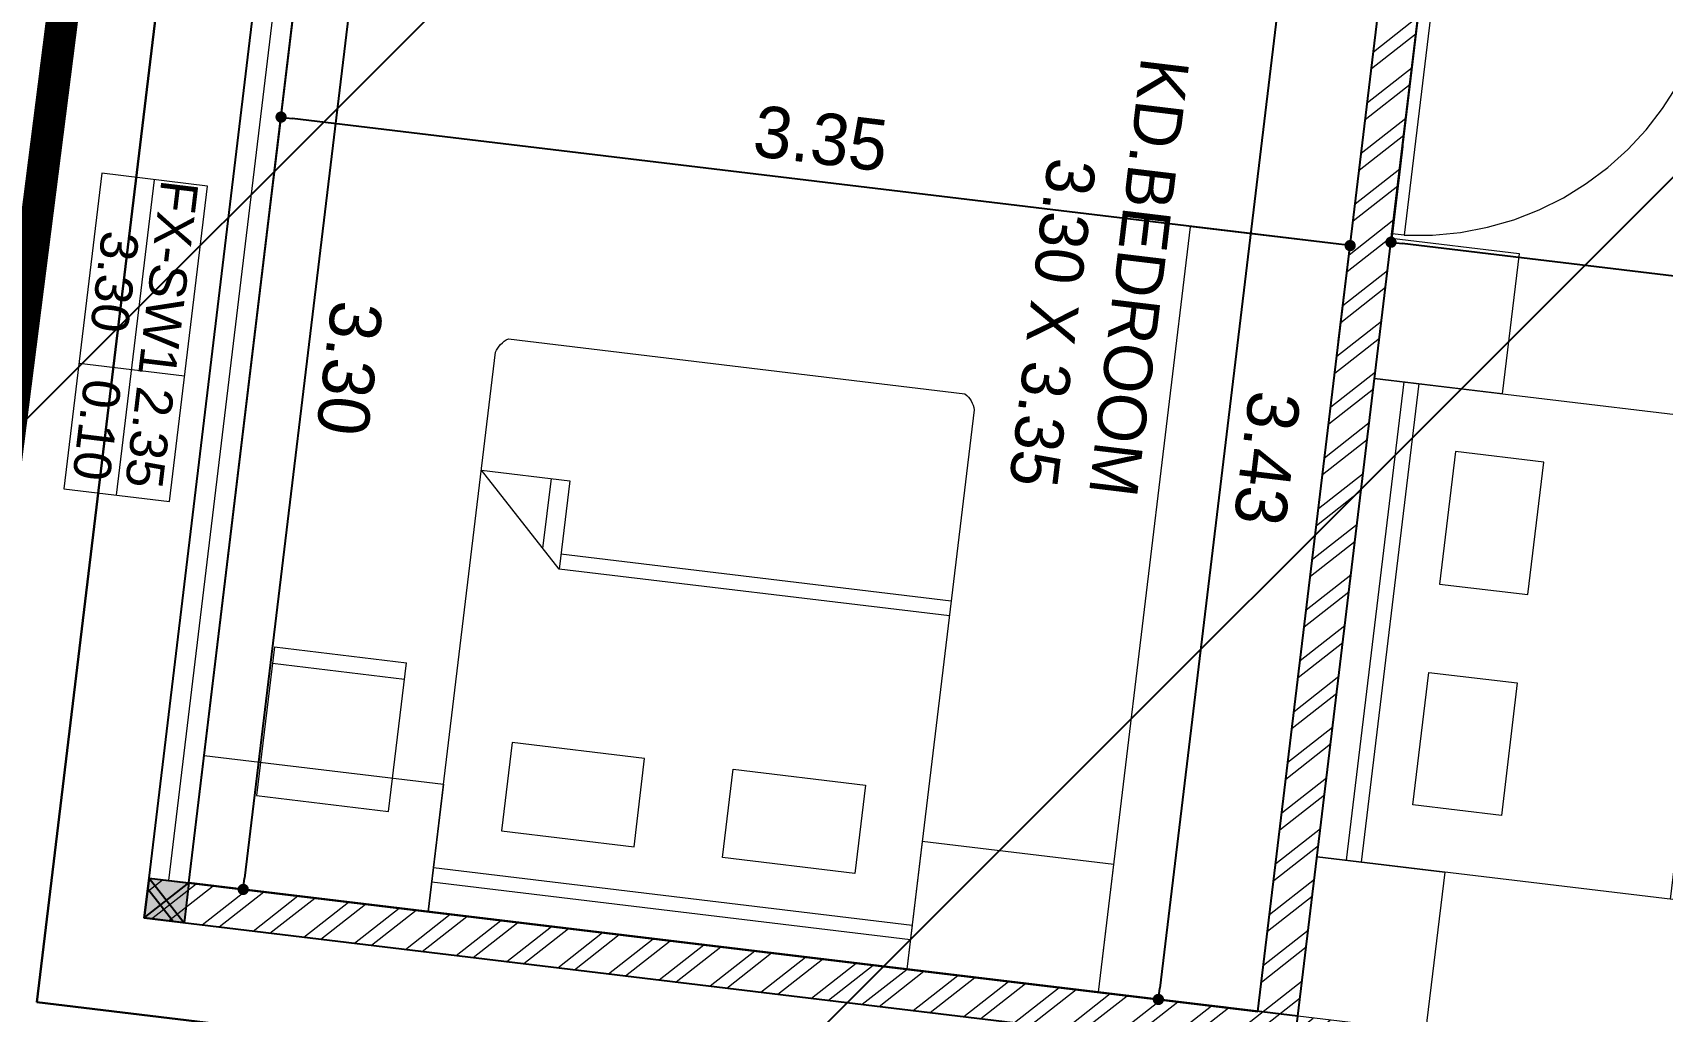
# Model space of a CAD drawing. Header units: metres. Extents: x 494 to 1845, y -666 to 1061.
# Drawn here: x 1753.4922 to 1753.6779, y 284.7766 to 284.8882 of the extents above; entities that cross this region are included whole.
import ezdxf
from ezdxf.enums import TextEntityAlignment as Align

# ---------------------------------------------------------------- set-up
doc = ezdxf.new("R2010")
doc.units = ezdxf.units.M
doc.header["$MEASUREMENT"] = 0
doc.linetypes.add('1', pattern=[0])
doc.linetypes.add('DASHED2', pattern=[0.375, 0.25, -0.125])
doc.layers.get('Defpoints').update_dxf_attribs({"color": 12})
for name, color, linetype in [('A-AREA', 1, 'Continuous'), ('COLUMN', 1, 'Continuous'), ('PLOT - SURVEY', 1, '1'), ('VDA-TEXT', 250, '1'), ('VDA-WALL BELOW', 8, 'Continuous'), ('VDA_ROOF', 250, 'Continuous'), ('WALL', 250, 'Continuous')]:
    doc.layers.add(name, color=color, linetype=linetype)
for name, color, linetype, lineweight in [('A-Wall Hatch', 8, 'Continuous', 9), ('DIMENSION', 8, 'Continuous', 5), ('VDA-DOOR', 23, 'Continuous', 5), ('VDA-DW TAGS', 4, 'Continuous', 9), ('VDA-FURNITURE', 8, 'Continuous', 13), ('VDA-HATCH', 8, 'Continuous', 9), ('VDA-SLIDING DOOR', 4, 'Continuous', 9), ('VDA-WALL', 250, 'Continuous', 25), ('VDA_FURNITURE', 8, 'Continuous', 13)]:
    doc.layers.add(name, color=color, linetype=linetype, lineweight=lineweight)
doc.styles.add('arial', font='arial.ttf', dxfattribs={"height": 0.3})
doc.styles.add('RS', font='GOTHIC.TTF')
doc.dimstyles.new('SMALL-1', dxfattribs={"dimtxt": 0.16, "dimasz": 0.035, "dimexe": 0, "dimexo": 0.1, "dimgap": 0.05, "dimtad": 1, "dimzin": 0, "dimdsep": 46, "dimtxsty": 'RS', "dimblk": 'DOT', "dimcen": 2.5, "dimclrd": 256, "dimclre": 256, "dimclrt": 5, "dimadec": 0, "dimazin": 0, "dimtfac": 1, "dimtdec": 3, "dimtofl": 0, "dimtmove": 0, "dimatfit": 3, "dimfxl": 0, "dimtolj": 1, "dimtzin": 0, "dimarcsym": 0})
pattern_1 = [(45, (1152.758408798573, 282.9493043231583), (-0.1104854345604985, 0.1104854345604985), [])]

# ---------------------------------------------------------------- blocks, each defined once
blk = doc.blocks.new('6555kkm')
at = {"lineweight": 30}
h = blk.add_hatch(color=5, dxfattribs=at)
h.dxf.hatch_style = 1
h.paths.add_polyline_path([(1152.883408798573, 282.9493043231583), (1152.758408798573, 282.9493043231583), (1152.758408798573, 283.0743043231584), (1152.883408798573, 283.0743043231584)])
h = blk.add_hatch()
h.set_pattern_fill('ANSI31', color=5, scale=1.250000000001137)
h.set_pattern_definition(pattern_1)
h.paths.add_polyline_path([(1152.758408798573, 283.0743043231584), (1152.883408798573, 283.0743043231584), (1152.883408798573, 282.9493043231583), (1152.758408798573, 282.9493043231583)])
h = blk.add_hatch()
h.set_pattern_fill('ANSI31', color=5, scale=1.250000000001137)
h.set_pattern_definition(pattern_1)
h.paths.add_polyline_path([(1152.758408798573, 283.0743043231584), (1152.883408798573, 283.0743043231584), (1152.883408798573, 282.9493043231583), (1152.758408798573, 282.9493043231583)])
at = {"layer": 'COLUMN', "color": 5, "lineweight": 25}
for p, q in [((1152.758408798573, 282.9493043231583), (1152.883408798573, 283.0743043231584)), ((1152.883408798573, 282.9493043231583), (1152.758408798573, 283.0743043231584))]:
    blk.add_line(p, q, dxfattribs=at)
blk.add_lwpolyline([(1152.758408798573, 283.0743043231584), (1152.883408798573, 283.0743043231584), (1152.883408798573, 282.9493043231583), (1152.758408798573, 282.9493043231583)], close=True, dxfattribs=at)
blk = doc.blocks.new('zw$417C')
at = {"layer": 'COLUMN', "color": 8, "lineweight": 30}
blk.add_blockref('6555kkm', (-1092.551024200676, -282.8868043231282), dxfattribs=at)
blk = doc.blocks.new('DFSDFASDFASD')
at = {"layer": 'VDA_ROOF', "color": 5, "lineweight": 30, "ltscale": 4}
blk.add_lwpolyline([(43.72001114071099, 7.876165156727097), (16.86561930178232, 4.449999999999932), (-16.84999999999991, 4.449999999999932), (-16.84999999999991, -6.375000000000114), (7.450000000000273, -6.375000000000114), (7.450000000000273, -7.275000000000091), (43.72001114071099, -7.275000000000091), (43.72001114071099, -3.799912912925208), (45.04501133847248, -3.799912912896389), (45.04501133847248, 0.8250953790992526), (43.72001114071099, 0.8250953790992526)], close=True, dxfattribs=at)
blk = doc.blocks.new('zw$DE63')
at = {"layer": 'VDA-FURNITURE', "extrusion": (-1.507989483803639e-06, 1.204778851980319e-06, 0.9999999999981374)}
for p, q in [((1.799999579787254, 1.500022419262677), (0.04615342523902655, 1.500001120846719)), ((0.6923106350004673, 1.223085890640505), (0.4153841948136687, 1.500005604699254)), ((0.4153841948136687, 1.500005604699254), (0.4153875578194857, 1.223082527751103)), ((1.799999579787254, 1.500022419262677), (1.661538041196764, 1.500020737759769)), ((1.661538041196764, 1.500020737759769), (1.661556256935, 2.073787618428469e-05)), ((1.707710103131831, 2.129829954355955e-05), (1.707691887393594, 1.500021298183128)), ((1.800017794594169, 2.241926267743111e-05), (1.799999579787254, 1.500022419262677)), ((1.800017794594169, 2.241926267743111e-05), (1.799999579787254, 1.500022419262677)), ((0, 1.465385175775737), (1.737475395202637e-05, 0.03461594507098198)), ((0.6346176266670227, 1.280777497799136), (0.4153868574649096, 1.280774835497141)), ((1.246155807748437, 1.303861847263761), (1.523078884929419, 1.303865210153162)), ((1.246160851791501, 0.8884772319579497), (1.246155807748437, 1.303861847263761)), ((1.523078884929419, 1.303865210153162), (1.523083928972483, 0.8884805948473513)), ((0.4153875578194857, 1.223082527751103), (0.6923106350004673, 1.223085890640505)), ((0.646171641536057, 8.407281711697578e-06), (0.646156788803637, 1.223085330217145)), ((0.6923254877328873, 8.967705070972443e-06), (0.6923106350004673, 1.223085890640505)), ((1.523083928972483, 0.8884805948473513), (1.246160851791501, 0.8884772319579497)), ((1.5230872919783, 0.6115575178992003), (1.246164214797318, 0.6115541550097987)), ((1.246164214797318, 0.6115541550097987), (1.246169258840382, 0.1961695397039875)), ((1.523092336021364, 0.1961729025933892), (1.5230872919783, 0.6115575178992003)), ((1.246169258840382, 0.1961695397039875), (1.523092336021364, 0.1961729025933892)), ((0.04617164097726345, 1.120963133871555e-06), (1.800017794594169, 2.241926267743111e-05)), ((1.661556256935, 2.073787618428469e-05), (1.800017794594169, 2.241926267743111e-05))]:
    blk.add_line(p, q, dxfattribs=at)
at = {"layer": 'VDA-FURNITURE'}
for centre, start, end in [((0.0650025608483702, 1.426793432219711), 104.438611504063, 149.3025759873148), ((0.0650025608483702, 0.07320768862700788), 210.6974240127036, 255.5613884959456)]:
    blk.add_arc(centre, 0.07559534104429093, start, end, dxfattribs=at)
blk = doc.blocks.new('DFV')
at = {"layer": 'VDA_FURNITURE'}
for p, q in [((164.9829837693537, 153.5324947516458), (164.9828625957156, 153.0667231603841)), ((164.9829837694301, 153.5324947516458), (165.3970029616461, 153.5323870416398)), ((165.3968817879353, 153.0666154504254), (165.3970029616461, 153.5323870416398)), ((165.3969894979086, 153.4806346426051), (164.9829703056998, 153.4807423525929)), ((164.9828625957156, 153.0667231603841), (165.3968817879353, 153.0666154504254))]:
    blk.add_line(p, q, dxfattribs=at)
blk = doc.blocks.new('zw$F1DC')
at = {"layer": 'VDA-DOOR'}
for p, q in [((2.601322194095701e-05, 0), (2.601322339979006e-05, 0.9000000000000001)), ((2.601322192941069e-05, 0.0379718426371404), (0.9000260132219293, 0.0379718426371404)), ((2.601322194095701e-05, 0), (0.9000260132219409, 2.777222896099829e-13)), ((0.9000260132219293, 0.03797184263741812), (0.9000260132219293, 2.777222896099829e-13))]:
    blk.add_line(p, q, dxfattribs=at).dxf.unprotected_set("ltscale", 0)
at = {"layer": 'VDA-DOOR', "linetype": 'DASHED2', "ltscale": 0.3}
blk.add_arc((-0.02829771850029106, -0.03040769462445214), 0.9308387142759031, 4.212750427302682, 88.25632433435375, dxfattribs=at)
blk = doc.blocks.new('zw$AB1F')
at = {"layer": 'VDA-DOOR', "xscale": 1.111111111003124, "yscale": 1.111111111003124, "zscale": 1.111111111003124, "rotation": 90.00000000080222}
blk.add_blockref('zw$F1DC', (0.9999999967510598, -1.13686837721616e-13), dxfattribs=at)
blk = doc.blocks.new('_Dot')
at = {"color": 0, "linetype": 'ByBlock', "lineweight": -2}
blk.add_line((-0.5, 0), (-1, 0), dxfattribs=at)
at = {"color": 0, "linetype": 'ByBlock', "const_width": 0.5}
blk.add_lwpolyline([(-0.25, 0, 1), (0.25, 0, 1)], format="xyb", close=True, dxfattribs=at)
blk = doc.blocks.new('*D1148')
at = {"layer": 'Defpoints', "color": 0, "transparency": 16777216}
for p in [(3.424999999999955, -4.204767998993418), (0.125, -4.375), (3.424999999999955, -4.375)]:
    blk.add_point(p, dxfattribs=at)
at = {"layer": 'DIMENSION', "lineweight": -2, "transparency": 16777216}
for p, q in [((0.125, -4.275), (0.125, -4.204767998993418)), ((0.16, -4.204767998993418), (3.389999999999954, -4.204767998993418)), ((3.424999999999955, -4.275), (3.424999999999955, -4.204767998993418))]:
    blk.add_line(p, q, dxfattribs=at)
at = {"layer": 'DIMENSION', "lineweight": -2, "transparency": 16777216, "xscale": 0.035, "yscale": 0.035, "zscale": 0.035, "rotation": 180}
blk.add_blockref('_Dot', (0.125, -4.204767998993418), dxfattribs=at)
at = {"layer": 'DIMENSION', "lineweight": -2, "transparency": 16777216, "xscale": 0.035, "yscale": 0.035, "zscale": 0.035}
blk.add_blockref('_Dot', (3.424999999999955, -4.204767998993418), dxfattribs=at)
at = {"layer": 'DIMENSION', "color": 5, "transparency": 16777216, "insert": (1.774999999999977, -4.070743525845899), "char_height": 0.16, "attachment_point": 5, "style": 'RS'}
blk.add_mtext('\\A1;3.30', dxfattribs=at)
blk = doc.blocks.new('*D1149')
at = {"layer": 'Defpoints', "color": 0, "transparency": 16777216}
for p in [(3.424999999999955, -1.024999999999977), (1.02384064773787, -4.375035912938472), (3.425009244765988, -4.375035912938472)]:
    blk.add_point(p, dxfattribs=at)
at = {"layer": 'DIMENSION', "lineweight": -2, "transparency": 16777216}
for p, q in [((1.32384064773787, -1.024999999999977), (1.02384064773787, -1.024999999999977)), ((1.02384064773787, -1.059999999999977), (1.02384064773787, -4.340035912938472)), ((1.32384064773787, -4.375035912938472), (1.02384064773787, -4.375035912938472))]:
    blk.add_line(p, q, dxfattribs=at)
at = {"layer": 'DIMENSION', "lineweight": -2, "transparency": 16777216, "xscale": 0.035, "yscale": 0.035, "zscale": 0.035}
for p, rotation in [((1.02384064773787, -1.024999999999977), 90), ((1.02384064773787, -4.375035912938472), 270)]:
    blk.add_blockref('_Dot', p, dxfattribs=dict(at, rotation=rotation))
at = {"layer": 'DIMENSION', "color": 5, "transparency": 16777216, "insert": (0.8898161745903514, -2.700017956469225), "char_height": 0.16, "attachment_point": 5, "rotation": 90, "style": 'RS'}
blk.add_mtext('\\A1;3.35', dxfattribs=at)
blk = doc.blocks.new('*D1150')
at = {"layer": 'Defpoints', "color": 0, "transparency": 16777216}
for p in [(0, -1.024999999999977), (3.424999999999955, -1.024999999999977), (3.424999999999955, -1.337077204073637)]:
    blk.add_point(p, dxfattribs=at)
at = {"layer": 'DIMENSION', "lineweight": -2, "transparency": 16777216}
for p, q in [((0, -1.124999999999977), (0, -1.337077204073637)), ((3.424999999999955, -1.124999999999977), (3.424999999999955, -1.337077204073637)), ((0.035, -1.337077204073637), (3.389999999999954, -1.337077204073637))]:
    blk.add_line(p, q, dxfattribs=at)
at = {"layer": 'DIMENSION', "lineweight": -2, "transparency": 16777216, "xscale": 0.035, "yscale": 0.035, "zscale": 0.035, "rotation": 180}
blk.add_blockref('_Dot', (0, -1.337077204073637), dxfattribs=at)
at = {"layer": 'DIMENSION', "lineweight": -2, "transparency": 16777216, "xscale": 0.035, "yscale": 0.035, "zscale": 0.035}
blk.add_blockref('_Dot', (3.424999999999955, -1.337077204073637), dxfattribs=at)
at = {"layer": 'DIMENSION', "color": 5, "transparency": 16777216, "insert": (1.712499999999977, -1.203052730926118), "char_height": 0.16, "attachment_point": 5, "style": 'RS'}
blk.add_mtext('\\A1;3.43', dxfattribs=at)
blk = doc.blocks.new('*D1152')
at = {"layer": 'Defpoints', "color": 0, "transparency": 16777216}
for p in [(0.125, 2.875), (0.125, -0.8999999999999773), (0.9981841268393055, -0.8999999999999773)]:
    blk.add_point(p, dxfattribs=at)
at = {"layer": 'DIMENSION', "lineweight": -2, "transparency": 16777216}
for p, q in [((0.6981841268393056, 2.875), (0.9981841268393057, 2.875)), ((0.9981841268393057, 2.84), (0.9981841268393057, -0.8649999999999772)), ((0.6981841268393054, -0.8999999999999773), (0.9981841268393055, -0.8999999999999773))]:
    blk.add_line(p, q, dxfattribs=at)
at = {"layer": 'DIMENSION', "lineweight": -2, "transparency": 16777216, "xscale": 0.035, "yscale": 0.035, "zscale": 0.035}
for p, rotation in [((0.9981841268393057, 2.875), 90), ((0.9981841268393055, -0.8999999999999773), 270)]:
    blk.add_blockref('_Dot', p, dxfattribs=dict(at, rotation=rotation))
at = {"layer": 'DIMENSION', "color": 5, "transparency": 16777216, "insert": (0.8641596536917869, 0.9875000000000114), "char_height": 0.16, "attachment_point": 5, "rotation": 90, "style": 'RS'}
blk.add_mtext('\\A1;3.78', dxfattribs=at)
blk = doc.blocks.new('FX SW1')
at = {"layer": 'VDA-DW TAGS'}
for p, q in [((1541.589843465308, 314.01549259741), (1541.589843465308, 314.3463671871402)), ((1541.98458366906, 314.1809298922751), (1540.994971160277, 314.1809298922751))]:
    blk.add_line(p, q, dxfattribs=at)
blk.add_lwpolyline([(1541.98458366906, 314.3463671871402), (1540.994971160277, 314.3463671871402), (1540.994971160277, 314.01549259741), (1541.98458366906, 314.01549259741)], close=True, dxfattribs=at)
at = {"layer": 'VDA-DW TAGS', "char_height": 0.1159809851405905, "attachment_point": 8, "style": 'arial'}
for s, insert, width in [('FX-SW1', (1541.295210989454, 314.2004444817844), 0.2822932409837917), ('2.35', (1541.793959858094, 314.2015913116672), 0.2822932409837917), ('3.30', (1541.325908154856, 314.0361540168021), 0.275840167237977), ('0.10', (1541.790057707012, 314.0361540168021), 0.3661736348513708)]:
    blk.add_mtext(s, dxfattribs=dict(at, insert=insert, width=width))
blk = doc.blocks.new('SDFDSFD')
at = {"layer": 'A-Wall Hatch', "ltscale": 0.1}
h = blk.add_hatch(dxfattribs=at)
h.set_pattern_fill('ANSI32', color=256, scale=0.3, angle=270)
h.set_pattern_definition([(315, (-5.76940198055172, -2.326928868841492), (0.07954951288348662, 0.07954951288348659), []), (315, (-5.76940198055172, -2.379961877341486), (0.07954951288348662, 0.07954951288348659), [])])
h.paths.add_polyline_path([(-3.575000000000045, 2.575000000000045), (-5.244999999999891, 2.575000000000045), (-5.244999999999891, 5.250000000000057), (-1.349999999999909, 5.250000000000057), (-1.349999999999909, 5.375000000000057), (-6.8449999999998, 5.375000000000057), (-6.8449999999998, 5.250000000000057), (-5.369999999999891, 5.250000000000057), (-5.369999999999891, 4.050000000000068), (-5.7199999999998, 4.050000000000068), (-5.7199999999998, 3.925000000000068), (-5.369999999999891, 3.925000000000068), (-5.369999999999891, 2.575000000000045), (-5.7199999999998, 2.575000000000045), (-5.7199999999998, 2.450000000000045), (-3.575000000000045, 2.450000000000045)])
h.paths.add_polyline_path([(-7.7199999999998, -2.949999999999989), (-7.7199999999998, -0.8999999999999773), (-6.8449999999998, -0.8999999999999773), (-6.8449999999998, 4.050000000000068), (-6.7199999999998, 4.050000000000068), (-6.7199999999998, -0.8999999999999773), (-6.449999999999863, -0.8999999999999773), (-6.449999999999863, -1.024999999999977), (-7.5949999999998, -1.024999999999977), (-7.5949999999998, -2.949999999999989)])
h.paths.add_polyline_path([(-2.375, -0.8999999999999773), (-4.649999999999864, -0.8999999999999773), (-4.649999999999864, -4.5), (-4.524999999999864, -4.5), (-4.524999999999864, -1.024999999999977), (-2.375, -1.024999999999977)])
h.paths.add_polyline_path([(-0.974999999999909, 2.999860553396445), (-0.9809027286516994, 2.999860553396445), (-1.349999999999909, 3), (-1.349999999999909, 4.050000000000068), (-1.474999999999909, 4.050000000000068), (-1.474999999999909, 3), (-2.375, 3), (-2.375, 2.450000000000045), (-2.25, 2.450000000000045), (-2.25, 2.875), (-1.474999999999909, 2.875), (-1.474999999999909, 0), (-1.349999999999909, 0), (-1.349999999999909, 0.8000000000000114), (-0.625, 0.8000000000000114), (-0.625, 0.9250000000000114), (-1.349999999999909, 0.9250000000000114), (-1.349999999999909, 2.875), (-0.974999999999909, 2.875)])
h.paths.add_polyline_path([(2.674999999999955, 3), (1.024999999999864, 3), (1.024999999999864, 4.350000000000023), (1.974999999999909, 4.350000000000023), (1.974999999999909, 4.474860553396468), (0.8999999999998636, 4.475000000000023), (0.8999999999998636, 3), (-0.375, 3), (-0.375, 2.875), (2.674999999999955, 2.875)])
h.paths.add_polyline_path([(-0.625, -1.925000000000011), (-1.349999999999909, -1.925000000000011), (-1.349999999999909, -1.024999999999977), (-0.900000000000091, -1.024999999999977), (-0.900000000000091, -0.8999999999999773), (-1.474999999999909, -0.8999999999999773), (-1.474999999999909, -4.5), (-0.974999999999909, -4.5), (-0.974999999999909, -4.375139446603555), (-0.9809027286516994, -4.375139446603555), (-1.349999999999909, -4.375), (-1.349999999999909, -2.050000003470643), (-0.625, -2.050000000000011)])
h.paths.add_polyline_path([(3.549999999999955, 4.475000000000023), (2.574999999999818, 4.475000000000023), (2.574999999999818, 4.350000000000023), (3.424999999999955, 4.350000000000023), (3.424999999999955, 3), (3.549999999999955, 3)])
h.paths.add_polyline_path([(0.125, -1.925000000000011), (0, -1.925000000000011), (0, -4.375), (-0.375, -4.375), (-0.375, -4.5), (0.125, -4.5)])
h.paths.add_polyline_path([(0.125, 2.875), (0, 2.875), (0, 0), (0.125, 0)])
h.paths.add_polyline_path([(4.875, 3), (3.549999999999955, 3), (3.549999999999955, 2.875), (4.875, 2.875)])
h.paths.add_polyline_path([(3.549999999999955, 3), (3.424999999999955, 3), (3.424999999999955, 2.875), (3.549999999999955, 2.875)])
h.paths.add_polyline_path([(3.549999999999955, 0.112500000000017), (3.424999999999955, 0.1125000000000171), (3.424999999999955, -0.8999999999999773), (0, -0.8999999999999773), (0, -1.024999999999977), (3.424999999999955, -1.024999999999977), (3.424999999999955, -4.5), (3.549999999999955, -4.5), (3.549999999999955, -1.024999999999977), (4.875, -1.024999999999977), (4.875, -0.8999999999999773), (3.549999999999955, -0.8999999999999773)])
h.paths.add_polyline_path([(3.424999999999955, 1.912500000000017), (3.549999999999955, 1.912500000000017), (3.549999999999955, 2.875), (3.424999999999955, 2.875)])
at = {"layer": 'A-AREA'}
blk.add_lwpolyline([(-1.474999999999909, 5.250000000000057), (-1.474999999999909, 2.875), (1.024999999999864, 2.875), (1.024999999999864, 4.350000000000023), (3.425000000028149, 4.34999589387229), (3.424999999999955, 2.875), (4.75, 2.875), (4.75, -0.8999999999999773), (3.425065773919869, -0.8999986045160426), (3.424999999999955, -4.375), (-4.524999414097238, -4.37504520146598), (-4.524999999999864, -2.824999999999989), (-7.5949999999998, -2.824999999999989), (-7.5949999999998, -1.024999999999977), (-6.7199999999998, -1.024999999999977)], dxfattribs=at)
at = {"layer": 'VDA-FURNITURE', "extrusion": (4.368272014304201e-06, 5.8104550666431e-06, 0.9999999999735785)}
for p in [(1.024959716000922, -1.025017350906978), (3.425013432214655, -1.525004652549228)]:
    blk.add_line(p, (1.024962739445073, -1.525017350896064), dxfattribs=at)
for points, elevation in [([(1.425065775417579, -0.4999986048427445), (1.425065773511278, -0.8999986045167816), (0.9850657734996275, -0.8999982602439331), (0.9850657754132044, -0.499998260569896)], -2.491830337431056e-06), ([(3.425065775846861, -0.4999986048427445), (3.42506577394056, -0.8999986045167816), (2.925065773933284, -0.8999982602439331), (2.925065775846861, -0.499998260569896)], -2.491830337431056e-06), ([(3.025009115279545, -2.124989567010516), (3.425009114968134, -2.124989565096939), (3.425008077816756, -1.525006767030163), (3.025008078135443, -1.52500676894374)], -2.492014426936848e-06), ([(3.025009122439087, -3.625023569845098), (3.4250091221204, -3.625023567931521), (3.425009244698458, -4.375035912997873), (3.025009245024421, -4.375035914904174)], -2.492014426936848e-06)]:
    blk.add_lwpolyline(points, close=True, dxfattribs=dict(at, elevation=elevation))
at = {"layer": 'VDA-SLIDING DOOR'}
blk.add_line((3.424999999999955, -4.4375), (0.125, -4.4375), dxfattribs=at)
at = {"layer": 'VDA-WALL'}
for p, q in [((3.424999999999955, -0.8999999999999773), (0, -0.8999999999999773)), ((3.424999999999955, -1.024999999999977), (0, -1.024999999999977)), ((3.424999999999955, -4.5), (3.424999999999955, -1.024999999999977)), ((3.549999999999955, -4.5), (3.549999999999955, -1.024999999999977)), ((3.424999999999955, -4.5), (3.549999999999955, -4.5))]:
    blk.add_line(p, q, dxfattribs=at)
at = {"layer": 'VDA-WALL BELOW'}
for p, q in [((3.424999999999955, -4.375), (0.125, -4.375)), ((3.424999999999955, -4.5), (0.125, -4.5))]:
    blk.add_line(p, q, dxfattribs=at)
at = {"layer": 'VDA-DOOR', "extrusion": (-0.0001294728292492618, 0.0003046095345933831, 0.9999999452249076), "xscale": 0.9000002890170378, "yscale": 0.9000002890170378, "zscale": 0.9000002890170378, "rotation": 270}
blk.add_blockref('zw$AB1F', (0.07141628145482241, 3.940539061045685e-06, -9.245268624044414e-06), dxfattribs=at)
at = {"layer": 'VDA-FURNITURE', "extrusion": (4.368272014304201e-06, 5.8104550666431e-06, 0.9999999999735786), "xscale": -1}
for p, rotation in [((2.925088201708891, 0.9000358251776452, 1.800719865210167e-05), 89.99999972651541), ((1.62500042928805, -2.125006014674428, -5.248808066021838e-06), 180.0000002733123)]:
    blk.add_blockref('zw$DE63', p, dxfattribs=dict(at, rotation=rotation))
at = {"layer": 'VDA-FURNITURE', "lineweight": 0, "extrusion": (4.388340744157805e-06, 0.0001176154741816322, 0.9999999930736715), "xscale": 1.000054247983936, "yscale": 1.000054247983936, "zscale": 1.000054247983936, "rotation": 90.01490589319194}
blk.add_blockref('DFV', (156.2478828034101, -169.1507777935283, -0.01920908011619739), dxfattribs=at)
at = {"layer": 'VDA-HATCH'}
blk.add_blockref('FX SW1', (-1539.730685955022, -318.9232350618058), dxfattribs=at)
at = {"layer": 'VDA-TEXT', "extrusion": (4.368272014304201e-06, 5.8104550666431e-06, 0.9999999999735785), "insert": (1.886258120693583, -1.99213366584803), "char_height": 0.15, "width": 1.314504061156185e-11, "attachment_point": 9, "text_direction": (0.9999999999904591, -3.819167204646539e-14, -4.368272014377718e-06), "style": 'arial'}
blk.add_mtext('\\pi0.66980;{\\fCentury Gothic|b0|i0|c0|p34;KD.BEDROOM  }\\P\\pi0.85059;{\\fCentury Gothic|b0|i0|c0|p34;3.30 X 3.35}', dxfattribs=at)
at = {"layer": 'DIMENSION'}
for base, p1, p2, picture, middle in [((0.9981841268393055, -0.8999999999999773), (0.125, 2.875), (0.125, -0.8999999999999773), '*D1152', (0.8641596536917869, 0.9875000000000114)), ((1.02384064773787, -4.375035912938472), (3.424999999999955, -1.024999999999977), (3.425009244765988, -4.375035912938472, 7.967563127706629e-06), '*D1149', (0.8898161745903514, -2.700017956469225))]:
    dim = blk.add_linear_dim(base=base, p1=p1, p2=p2, angle=90, dimstyle='SMALL-1', dxfattribs=at)
    dim.commit()
    dim.dimension.update_dxf_attribs({"geometry": picture, "text_midpoint": middle})
for base, p1, p2, picture, middle in [((3.424999999999955, -1.337077204073637), (0, -1.024999999999977), (3.424999999999955, -1.024999999999977), '*D1150', (1.712499999999977, -1.203052730926118)), ((3.424999999999955, -4.204767998993418), (0.125, -4.375), (3.424999999999955, -4.375), '*D1148', (1.774999999999977, -4.070743525845899))]:
    dim = blk.add_linear_dim(base=base, p1=p1, p2=p2, dimstyle='SMALL-1', dxfattribs=at)
    dim.commit()
    dim.dimension.update_dxf_attribs({"geometry": picture, "text_midpoint": middle})
blk = doc.blocks.new('zw$2126')
at = {"layer": 'PLOT - SURVEY', "color": 250, "linetype": 'Continuous', "lineweight": 40}
blk.add_lwpolyline([(82.9226831056817, 22.43505676527144), (56.5597619179664, 19.07159493212777), (25.1028633677472, 19.36173559616901), (3.520662625471459, 19.09849490365042), (3.10401907792243, 13.59013149376943), (2.707378140132505, 11.19778934321613), (2.149469706279206, 4.821816462005074), (2.04906392234102, 1.799294389482668), (16.89501565653904, 1.479778965218713), (49.78294776953248, 0.2515402565589397), (86.1789893841426, 0)], dxfattribs=at)
for name, p in [('DFSDFASDFASD', (40.09767419176183, 7.616337668777021)), ('SDFDSFD', (79.96768020883496, 5.14142106419115))]:
    blk.add_blockref(name, p)
at = {"layer": 'COLUMN', "color": 6, "lineweight": 30}
blk.add_blockref('zw$417C', (23.18530099380655, 0.5788404130989875), dxfattribs=at)
at = {"layer": 'COLUMN', "style": 'arial'}
blk.add_attdef('SA2', text='', height=0.2, dxfattribs=at).set_placement((23.5857722090484, 1.822347833846607), align=Align.CENTER)
blk = doc.blocks.new('zw$2024')
at = {"layer": 'WALL', "lineweight": 50, "ltscale": 0.5, "const_width": 0.004045707628156693}
blk.add_lwpolyline([(4.890859906885081, 3.221317381987859), (3.637985168593187, 3.145217621502439), (2.520435919440243, 2.921522135858453), (2.528611679872793, 2.796275338573963), (1.48736790761549, 2.499846340659275), (0.9691127604463334, 2.868895790498726), (0.9424110901039429, 4.021194237151036), (0.9340769323897264, 5.146669642226328), (1.097442606421819, 6.408849508059944), (1.190955788604097, 7.277045578426822), (0.9717020133290051, 7.320347436684784), (0.8775179397556174, 7.347817791480139), (0.6240948139198652, 7.400978389714652), (0.5031686129119324, 7.419588644802644), (0.418734694719288, 6.824788709309104), (0.2107853226362666, 5.509650530627226), (0.01501353050352083, 3.969125979973825), (0.1838004527511119, 2.560734240463233), (0.5032899841513343, 2.480103287433423), (1.007506525838463, 2.416342935215965), (1.025469467712893, 1.634550393147691)], dxfattribs=at)
at = {"layer": 'COLUMN', "color": 2, "lineweight": 30, "xscale": 0.040454025344065, "yscale": 0.040454025344065, "zscale": 0.040454025344065, "rotation": 263.1416268303429}
blk.add_blockref('zw$2126', (0.4407994604573449, 7.510580479510105), dxfattribs=at)
blk = doc.blocks.new('DAFASDFDFA')
h = blk.add_hatch()
h.set_pattern_fill('ANSI31', color=8)
h.set_pattern_definition([(45, (-5.136796944825846, 44.36925538582364), (-0.08838834764831845, 0.08838834764831845), [])])
h.paths.add_polyline_path([(-5.136796944825846, 47.76988869920024), (-3.653442929462472, 47.76988869920024), (-3.653442929462472, 44.36925538582364), (-5.136796944825846, 44.36925538582364)])
at = {"color": 3}
blk.add_blockref('zw$2024', (-4.913074283928836, 40.33837650708267), dxfattribs=at)

msp = doc.modelspace()

# ---------------------------------------------------------------- block references
at = {"layer": 'VDA-WALL', "xscale": 0.9052046613064094, "yscale": 0.9052046613064094, "zscale": 0.9052046613064094}
msp.add_blockref('DAFASDFDFA', (1757.895177180679, 244.5134115555693), dxfattribs=at)

doc.saveas('drawing.dxf')
